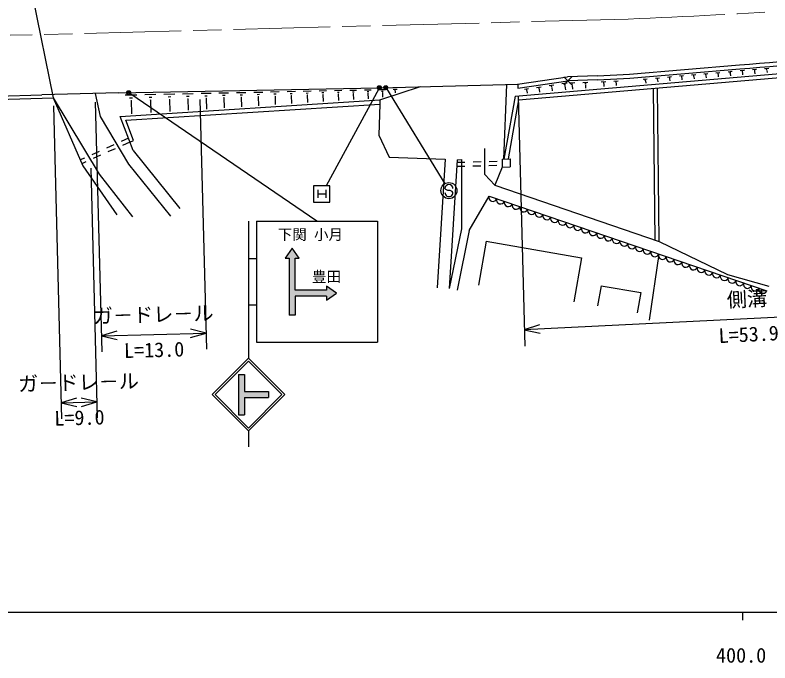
# Model space of a CAD drawing. Units: millimetres on the paper. Extents: x 40 to 680, y 20 to 380.
# Drawn here: x 377.7 to 471.4, y 198.7 to 279.1 of the extents above; entities that cross this region are included whole.
import ezdxf
from ezdxf.enums import TextEntityAlignment as Align

# ---------------------------------------------------------------- set-up
doc = ezdxf.new("R2010")
doc.units = ezdxf.units.MM
doc.header["$PDMODE"] = 32
doc.header["$PDSIZE"] = 0.5
doc.linetypes.add('CHAIN', pattern=[18.5, 12, -1.5, 3.5, -1.5])
for name, color, linetype, lineweight in [('S-BGD', 7, 'Continuous', 25), ('S-BMK', 2, 'CHAIN', 13), ('S-STR-STR1', 1, 'Continuous', 25), ('S-STR-STRC', 7, 'Continuous', 25), ('S-TTL-BAND', 7, 'Continuous', 25)]:
    doc.layers.add(name, color=color, linetype=linetype, lineweight=lineweight)
doc.styles.add('@ＭＳ ゴシック', font='')
doc.styles.add('ＭＳ ゴシック', font='')
doc.styles.get('@ＭＳ ゴシック').set_extended_font_data('@MS Gothic')
doc.styles.get('ＭＳ ゴシック').set_extended_font_data('MS Gothic')

msp = doc.modelspace()

# ---------------------------------------------------------------- hatches: boundary and pattern name
at = {"layer": 'S-STR-STRC'}
for points in [[(412.499, 244.223), (416.374, 244.223), (416.374, 243.723), (417.624, 244.598), (416.374, 245.473), (416.374, 244.973), (412.499, 244.973), (412.499, 248.91), (412.999, 248.91), (412.124, 250.16), (411.249, 248.91), (411.749, 248.91), (411.749, 241.848), (412.499, 241.848)], [(416.374, 245.473), (416.374, 244.973), (416.374, 244.223), (416.374, 243.723), (417.624, 244.598)], [(412.499, 244.223), (411.749, 244.223), (411.749, 241.848), (412.499, 241.848)], [(405.437, 234.504), (406.187, 234.504), (406.187, 232.379), (409.187, 232.379), (409.187, 231.629), (406.187, 231.629), (406.187, 229.504), (405.437, 229.504)]]:
    msp.add_hatch(color=256, dxfattribs=at).paths.add_polyline_path(points)

# ---------------------------------------------------------------- linework, layer by layer
at = {"layer": 'S-BGD'}
for p, q in [((439.79, 269.024), (490.984, 273.393)), ((440.216, 268.559), (491.048, 272.897)), ((453.984, 271.741), (467.631, 272.906)), ((450.003, 271.537), (453.984, 271.741)), ((454.018, 271.242), (467.673, 272.408)), ((463.204, 271.799), (463.714, 271.844)), ((464.711, 271.931), (465.222, 271.976)), ((464.914, 271.82), (465.042, 271.831)), ((466.219, 272.064), (466.732, 272.109)), ((466.423, 271.952), (466.551, 271.964)), ((466.482, 271.828), (466.514, 271.831)), ((466.498, 271.83), (466.522, 271.557)), ((467.729, 272.197), (468.245, 272.242)), ((467.934, 272.085), (468.063, 272.096)), ((467.993, 271.96), (468.026, 271.963)), ((468.009, 271.962), (468.034, 271.686)), ((469.241, 272.33), (469.759, 272.375)), ((469.446, 272.217), (469.576, 272.229)), ((469.506, 272.092), (469.539, 272.095)), ((469.523, 272.094), (469.547, 271.815)), ((470.755, 272.463), (471.274, 272.508)), ((470.961, 272.35), (471.091, 272.361)), ((471.021, 272.224), (471.054, 272.227)), ((471.038, 272.226), (471.062, 271.944)), ((440.072, 270.523), (446.28, 271.439)), ((440.145, 270.028), (446.323, 270.94)), ((445.823, 271.44), (446.823, 270.44)), ((446.823, 271.44), (445.823, 270.44)), ((450.003, 271.537), (446.28, 271.439)), ((450.022, 271.037), (446.323, 270.94)), ((450.022, 271.037), (454.018, 271.242)), ((450.491, 270.811), (451.051, 270.84)), ((452.045, 270.891), (452.578, 270.918)), ((455.702, 271.139), (456.202, 271.183)), ((455.9, 271.031), (456.025, 271.042)), ((455.958, 270.91), (455.989, 270.912)), ((455.974, 270.911), (455.996, 270.658)), ((457.198, 271.271), (457.701, 271.315)), ((457.398, 271.162), (457.523, 271.173)), ((457.456, 271.04), (457.487, 271.043)), ((457.472, 271.042), (457.494, 270.786)), ((458.697, 271.403), (459.201, 271.447)), ((458.897, 271.293), (459.023, 271.304)), ((458.955, 271.171), (458.987, 271.174)), ((458.971, 271.173), (458.994, 270.914)), ((460.198, 271.534), (460.703, 271.579)), ((460.398, 271.425), (460.525, 271.436)), ((460.457, 271.302), (460.489, 271.305)), ((460.473, 271.304), (460.496, 271.042)), ((461.7, 271.667), (462.208, 271.711)), ((461.902, 271.556), (462.029, 271.568)), ((461.96, 271.434), (461.992, 271.436)), ((461.976, 271.435), (461.999, 271.171)), ((463.407, 271.688), (463.534, 271.699)), ((463.466, 271.565), (463.498, 271.568)), ((463.482, 271.566), (463.505, 271.299)), ((464.973, 271.697), (465.005, 271.699)), ((464.989, 271.698), (465.013, 271.428)), ((390.544, 269.427), (422.788, 270.074)), ((422.914, 269.852), (423.689, 269.868)), ((422.978, 268.554), (428.036, 270.211)), ((423.088, 270.081), (440.132, 270.528)), ((424.634, 269.888), (425.152, 269.899)), ((438.722, 270.491), (438.349, 261.227)), ((440.132, 270.528), (440.145, 270.028)), ((440.955, 269.895), (441.459, 269.969)), ((442.456, 270.117), (443.007, 270.198)), ((442.683, 270.009), (442.821, 270.03)), ((442.755, 269.879), (442.79, 269.884)), ((442.772, 269.882), (442.824, 269.534)), ((444.005, 270.345), (444.603, 270.434)), ((444.251, 270.229), (444.401, 270.251)), ((444.33, 270.087), (444.367, 270.093)), ((444.348, 270.09), (444.41, 269.669)), ((445.602, 270.581), (446.249, 270.677)), ((445.868, 270.455), (446.03, 270.479)), ((445.953, 270.302), (445.993, 270.308)), ((445.973, 270.305), (446.047, 269.809)), ((446.547, 270.696), (447.218, 270.714)), ((446.803, 270.535), (446.971, 270.539)), ((446.87, 270.369), (446.912, 270.37)), ((446.891, 270.369), (446.904, 269.882)), ((448.208, 270.74), (448.83, 270.756)), ((448.445, 270.59), (448.601, 270.594)), ((448.508, 270.436), (448.547, 270.437)), ((448.527, 270.437), (448.538, 270.021)), ((450.708, 270.682), (450.848, 270.689)), ((450.768, 270.545), (450.803, 270.546)), ((450.786, 270.546), (450.803, 270.215)), ((452.252, 270.768), (452.385, 270.774)), ((452.309, 270.637), (452.342, 270.639)), ((452.325, 270.638), (452.34, 270.346)), ((457.185, 251.177), (456.949, 269.987)), ((457.687, 251.006), (457.448, 270.029)), ((357.455, 268.56), (381.047, 269.178)), ((390.544, 269.427), (381.047, 269.178)), ((387.642, 269.351), (388.293, 266.525)), ((391.391, 269.181), (392.833, 269.212)), ((393.818, 269.233), (395.209, 269.262)), ((396.194, 269.283), (397.535, 269.312)), ((396.704, 268.959), (397.039, 268.966)), ((398.521, 269.333), (399.812, 269.36)), ((399.012, 269.02), (399.335, 269.027)), ((400.798, 269.381), (402.042, 269.408)), ((401.271, 269.08), (401.582, 269.087)), ((403.029, 269.429), (404.225, 269.454)), ((403.483, 269.139), (403.783, 269.145)), ((405.212, 269.475), (406.362, 269.499)), ((405.649, 269.197), (405.937, 269.203)), ((405.763, 268.911), (405.835, 268.913)), ((405.799, 268.912), (405.825, 267.712)), ((407.349, 269.52), (408.454, 269.544)), ((407.77, 269.253), (408.046, 269.259)), ((407.879, 268.979), (407.948, 268.981)), ((407.914, 268.98), (407.938, 267.846)), ((409.442, 269.565), (410.503, 269.588)), ((409.845, 269.308), (410.111, 269.314)), ((409.951, 269.045), (410.017, 269.047)), ((409.984, 269.046), (410.006, 267.978)), ((411.491, 269.609), (412.508, 269.63)), ((411.878, 269.362), (412.132, 269.368)), ((411.979, 269.11), (412.042, 269.112)), ((412.01, 269.111), (412.032, 268.107)), ((413.497, 269.651), (414.472, 269.672)), ((413.868, 269.415), (414.111, 269.421)), ((413.964, 269.174), (414.025, 269.175)), ((413.995, 269.174), (414.015, 268.233)), ((415.461, 269.693), (416.394, 269.713)), ((415.816, 269.467), (416.049, 269.472)), ((415.908, 269.236), (415.967, 269.237)), ((415.937, 269.237), (415.956, 268.357)), ((417.384, 269.734), (418.276, 269.753)), ((417.723, 269.518), (417.946, 269.523)), ((417.811, 269.297), (417.867, 269.298)), ((417.839, 269.297), (417.857, 268.478)), ((419.266, 269.774), (420.119, 269.792)), ((419.59, 269.568), (419.803, 269.572)), ((419.675, 269.356), (419.728, 269.357)), ((419.701, 269.357), (419.718, 268.596)), ((421.109, 269.813), (421.922, 269.83)), ((421.419, 269.616), (421.622, 269.621)), ((421.499, 269.415), (421.55, 269.416)), ((421.525, 269.415), (421.539, 268.712)), ((423.208, 269.664), (423.402, 269.668)), ((423.285, 269.472), (423.334, 269.473)), ((423.309, 269.472), (423.321, 268.918)), ((424.831, 269.763), (424.961, 269.766)), ((424.883, 269.634), (424.915, 269.635)), ((424.899, 269.635), (424.903, 269.436)), ((439.79, 269.024), (438.407, 261.229)), ((440.171, 269.028), (440.984, 238.031)), ((441.163, 269.797), (441.289, 269.815)), ((441.229, 269.678), (441.26, 269.682)), ((441.244, 269.68), (441.285, 269.402)), ((358.858, 268.196), (382.45, 268.815)), ((382.45, 268.815), (386.116, 260.384)), ((382.45, 268.815), (388.144, 259.339)), ((390.781, 266.503), (422.978, 268.554)), ((391.486, 266.047), (422.991, 268.054)), ((391.939, 268.832), (392.3, 268.839)), ((392.082, 268.474), (392.172, 268.476)), ((392.127, 268.475), (392.162, 266.841)), ((394.347, 268.896), (394.695, 268.903)), ((394.485, 268.551), (394.572, 268.553)), ((394.528, 268.552), (394.561, 266.994)), ((396.837, 268.626), (396.921, 268.628)), ((396.879, 268.627), (396.91, 267.144)), ((399.14, 268.7), (399.221, 268.701)), ((399.18, 268.701), (399.21, 267.29)), ((401.395, 268.772), (401.472, 268.773)), ((401.433, 268.773), (401.462, 267.434)), ((403.602, 268.842), (403.677, 268.844)), ((403.639, 268.843), (403.666, 267.574)), ((422.991, 268.054), (422.867, 264.194)), ((422.978, 268.554), (422.991, 268.054)), ((440.216, 268.559), (438.917, 261.242)), ((388.293, 266.525), (391.811, 260.578)), ((392.365, 262.279), (390.781, 266.503)), ((392.427, 263.538), (391.486, 266.047)), ((391.794, 263.802), (390.882, 263.392)), ((391.97, 263.332), (391.058, 262.923)), ((391.97, 263.332), (392.427, 263.538)), ((422.867, 264.194), (424.171, 261.467)), ((389.97, 262.982), (389.058, 262.572)), ((390.146, 262.513), (389.234, 262.103)), ((436.011, 259.323), (436.011, 262.533)), ((388.146, 262.162), (387.234, 261.752)), ((388.322, 261.693), (387.41, 261.283)), ((392.365, 262.279), (398.182, 255.078)), ((424.171, 261.467), (431.088, 261.23)), ((386.321, 261.342), (385.8, 261.108)), ((386.497, 260.873), (386, 260.65)), ((391.811, 260.578), (397.015, 254.135)), ((431.088, 261.23), (430.11, 245.244)), ((432.585, 261.138), (431.607, 245.152)), ((432.566, 260.825), (433.565, 260.852)), ((432.585, 261.138), (433.13, 261.153)), ((433.13, 261.153), (433.114, 252.567)), ((434.565, 260.878), (435.565, 260.904)), ((436.564, 260.93), (437.564, 260.957)), ((438.163, 261.222), (439.162, 261.249)), ((438.163, 261.222), (438.189, 260.223)), ((439.162, 261.249), (439.188, 260.249)), ((386.116, 260.384), (390.347, 254.314)), ((432.535, 260.324), (433.535, 260.351)), ((434.534, 260.377), (435.534, 260.403)), ((436.534, 260.429), (437.533, 260.456)), ((438.189, 260.223), (437.274, 257.979)), ((438.189, 260.223), (439.188, 260.249)), ((388.144, 259.339), (392.307, 254.036)), ((437.274, 257.979), (436.011, 259.323)), ((437.274, 257.979), (457.687, 251.006)), ((434.094, 252.368), (436.555, 256.639)), ((436.555, 256.639), (471.023, 244.866)), ((433.114, 252.567), (431.607, 245.152)), ((434.094, 252.368), (432.587, 244.953)), ((436.197, 251.055), (435.239, 245.585)), ((436.197, 251.055), (448.017, 248.985)), ((457.687, 251.006), (466.171, 246.889)), ((457.618, 249.444), (456.451, 241.254)), ((448.017, 248.985), (447.059, 243.515)), ((466.171, 246.889), (471.287, 245.436)), ((450.455, 245.512), (450.014, 242.998)), ((450.455, 245.512), (455.38, 244.65)), ((455.38, 244.65), (454.939, 242.135)), ((496.439, 242.769), (440.932, 240.03)), ((442.836, 240.643), (440.932, 240.03)), ((440.932, 240.03), (442.887, 239.609))]:
    msp.add_line(p, q, dxfattribs=at)
for centre, radius, start, end in [((338.603, 1824.061), 1556.512, 274.75501, 275.49409), ((338.603, 1824.061), 1557.012, 274.75503, 275.49444), ((437.035, 256.481), 0.506, 161.80701, 340.47521), ((437.993, 256.154), 0.506, 161.80701, 340.47521), ((438.95, 255.827), 0.506, 161.80701, 340.47521), ((439.908, 255.5), 0.506, 161.80701, 340.47521), ((440.865, 255.173), 0.506, 161.80701, 340.47521), ((441.823, 254.846), 0.506, 161.80701, 340.47521), ((442.78, 254.519), 0.506, 161.80701, 340.47521), ((443.737, 254.192), 0.506, 161.80701, 340.47521), ((444.695, 253.865), 0.506, 161.80701, 340.47521), ((445.652, 253.538), 0.506, 161.80701, 340.47521), ((446.61, 253.211), 0.506, 161.80701, 340.47521), ((447.567, 252.884), 0.506, 161.80701, 340.47521), ((448.525, 252.557), 0.506, 161.80701, 340.47521), ((449.482, 252.23), 0.506, 161.80701, 340.47521), ((450.44, 251.903), 0.506, 161.80701, 340.47521), ((451.397, 251.576), 0.506, 161.80701, 340.47521), ((452.354, 251.249), 0.506, 161.80701, 340.47521), ((453.312, 250.921), 0.506, 161.80701, 340.47521), ((454.269, 250.594), 0.506, 161.80701, 340.47521), ((455.227, 250.267), 0.506, 161.80701, 340.47521), ((456.184, 249.94), 0.506, 161.80701, 340.47521), ((457.142, 249.613), 0.506, 161.80701, 340.47521), ((458.099, 249.286), 0.506, 161.80701, 340.47521), ((459.057, 248.959), 0.506, 161.80701, 340.47521), ((460.014, 248.632), 0.506, 161.80701, 340.47521), ((460.971, 248.305), 0.506, 161.80701, 340.47521), ((461.929, 247.978), 0.506, 161.80701, 340.47521), ((462.886, 247.651), 0.506, 161.80701, 340.47521), ((463.844, 247.324), 0.506, 161.80701, 340.47521), ((464.801, 246.997), 0.506, 161.80701, 340.47521), ((465.759, 246.67), 0.506, 161.80701, 340.47521), ((466.716, 246.343), 0.506, 161.80701, 340.47521), ((467.674, 246.016), 0.506, 161.80701, 340.47521), ((468.631, 245.689), 0.506, 161.80701, 340.47521), ((469.588, 245.362), 0.506, 161.80701, 340.47521), ((470.546, 245.035), 0.506, 161.80701, 340.47521)]:
    msp.add_arc(centre, radius, start, end, dxfattribs=at)
at = {"layer": 'S-BMK'}
msp.add_line((453.825, 278.59), (377.102, 276.577), dxfattribs=at)
msp.add_arc((384.932, 1828.214), 1551.155, 272.5456, 273.34899, dxfattribs=at)
at = {"layer": 'S-STR-STR1'}
msp.add_line((379.453, 283.542), (382.45, 268.815), dxfattribs=at)
at = {"layer": 'S-STR-STRC'}
for p, q in [((422.866, 269.945), (416.324, 257.894)), ((423.811, 269.97), (431.048, 258.161)), ((415.187, 253.504), (391.945, 269.368)), ((387.67, 268.289), (388.482, 237.3)), ((400.665, 268.63), (401.478, 237.641)), ((382.476, 267.815), (383.494, 228.995)), ((387.112, 260.101), (387.924, 229.112)), ((414.782, 257.894), (414.782, 255.894)), ((416.782, 257.894), (414.782, 257.894)), ((416.782, 255.894), (416.782, 257.894)), ((415.282, 257.394), (415.282, 256.394)), ((415.282, 256.894), (416.282, 256.894)), ((416.282, 257.394), (416.282, 256.394)), ((431.175, 257.449), (431.076, 257.567)), ((431.42, 257.31), (431.175, 257.449)), ((431.721, 257.307), (431.42, 257.31)), ((431.966, 257.195), (431.721, 257.307)), ((432.072, 257.059), (431.966, 257.195)), ((414.782, 255.894), (416.782, 255.894)), ((406.687, 253.504), (406.687, 236.504)), ((407.687, 253.504), (407.687, 238.504)), ((407.687, 253.504), (422.687, 253.504)), ((422.687, 253.504), (422.687, 238.504)), ((412.124, 250.16), (411.249, 248.91)), ((412.999, 248.91), (412.124, 250.16)), ((406.687, 248.879), (407.687, 248.879)), ((411.249, 248.91), (411.749, 248.91)), ((411.749, 248.91), (411.749, 241.848)), ((412.499, 244.973), (412.499, 248.91)), ((412.499, 248.91), (412.999, 248.91)), ((416.374, 244.973), (412.499, 244.973)), ((417.624, 244.598), (416.374, 245.473)), ((416.374, 245.473), (416.374, 244.973)), ((416.374, 243.723), (417.624, 244.598)), ((412.499, 244.223), (412.499, 241.848)), ((416.374, 244.223), (412.499, 244.223)), ((416.374, 244.223), (416.374, 243.723)), ((406.687, 243.129), (407.687, 243.129)), ((412.499, 241.848), (411.749, 241.848)), ((390.347, 239.867), (388.43, 239.299)), ((401.425, 239.64), (399.48, 240.107)), ((388.43, 239.299), (401.425, 239.64)), ((388.43, 239.299), (390.375, 238.833)), ((399.508, 239.072), (401.425, 239.64)), ((407.687, 238.504), (422.687, 238.504)), ((402.187, 232.004), (406.687, 236.504)), ((402.541, 232.004), (406.687, 236.15)), ((411.187, 232.004), (406.687, 236.504)), ((410.833, 232.004), (406.687, 236.15)), ((405.437, 234.504), (405.437, 229.504)), ((405.437, 234.504), (406.187, 234.504)), ((406.187, 234.504), (406.187, 232.379)), ((406.187, 232.379), (409.187, 232.379)), ((409.187, 232.379), (409.187, 231.629)), ((385.36, 231.563), (383.442, 230.995)), ((387.872, 231.111), (385.927, 231.578)), ((402.188, 232.004), (406.687, 227.504)), ((402.541, 232.004), (406.687, 227.857)), ((406.187, 231.629), (409.187, 231.629)), ((406.187, 231.629), (406.187, 229.504)), ((406.687, 227.504), (411.187, 232.004)), ((406.687, 227.857), (410.833, 232.004)), ((383.442, 230.995), (387.872, 231.111)), ((383.442, 230.995), (385.387, 230.528)), ((385.954, 230.543), (387.872, 231.111)), ((405.437, 229.504), (406.187, 229.504)), ((406.688, 227.504), (406.688, 225.504))]:
    msp.add_line(p, q, dxfattribs=at)
for centre, radius in [((422.938, 270.077), 0.15), ((422.938, 270.077), 0.12), ((422.938, 270.077), 0.09), ((422.938, 270.077), 0.06), ((422.938, 270.077), 0.03), ((423.733, 270.098), 0.15), ((423.733, 270.098), 0.12), ((423.733, 270.098), 0.09), ((423.733, 270.098), 0.06), ((423.733, 270.098), 0.03), ((391.821, 269.453), 0.15), ((391.821, 269.453), 0.12), ((391.821, 269.453), 0.09), ((391.821, 269.453), 0.06), ((391.821, 269.453), 0.03), ((431.57, 257.308), 1)]:
    msp.add_circle(centre, radius, dxfattribs=at)
for centre, start, end in [((431.576, 257.563), 359.55488, 179.55488), ((431.572, 257.063), 179.55488, 359.55488)]:
    msp.add_arc(centre, 0.5, start, end, dxfattribs=at)
for p in [(422.938, 270.077), (423.733, 270.098), (391.821, 269.453)]:
    msp.add_point(p, dxfattribs=at)
at = {"layer": 'S-TTL-BAND'}
for p, q in [((40, 205), (579, 205)), ((468, 205), (468, 204))]:
    msp.add_line(p, q, dxfattribs=at)

# ---------------------------------------------------------------- texts
at = {"layer": 'S-BGD', "style": 'ＭＳ ゴシック'}
msp.add_text('側溝', height=1.833, rotation=2.825, dxfattribs=at).set_placement((468.636, 242.399), align=Align.BOTTOM_CENTER)
at = {"layer": 'S-BGD', "style": '@ＭＳ ゴシック'}
msp.add_text('L=53.9', height=1.833, rotation=2.825, dxfattribs=at).set_placement((468.735, 240.401), align=Align.TOP_CENTER)
at = {"layer": 'S-STR-STRC', "style": 'ＭＳ ゴシック'}
msp.add_text('下関 小月', height=1.32, dxfattribs=at).set_placement((418.424, 251.86), align=Align.MIDDLE_RIGHT)
msp.add_text('豊田', height=1.32, dxfattribs=at).set_placement((416.374, 245.573), align=Align.BOTTOM_CENTER)
for p in [(394.901, 240.469), (385.631, 232.052)]:
    msp.add_text('ガ－ドレ－ル', height=1.833, rotation=1.502, dxfattribs=at).set_placement(p, align=Align.BOTTOM_CENTER)
at = {"layer": 'S-STR-STRC', "style": '@ＭＳ ゴシック'}
for s, p in [('L=13.0', (394.954, 238.47)), ('L=9.0', (385.683, 230.053))]:
    msp.add_text(s, height=1.833, rotation=1.502, dxfattribs=at).set_placement(p, align=Align.TOP_CENTER)
at = {"layer": 'S-TTL-BAND', "style": 'ＭＳ ゴシック'}
msp.add_text('400.0', height=1.833, dxfattribs=at).set_placement((467.844, 198.195), align=Align.BOTTOM_CENTER)

doc.saveas('drawing.dxf')
